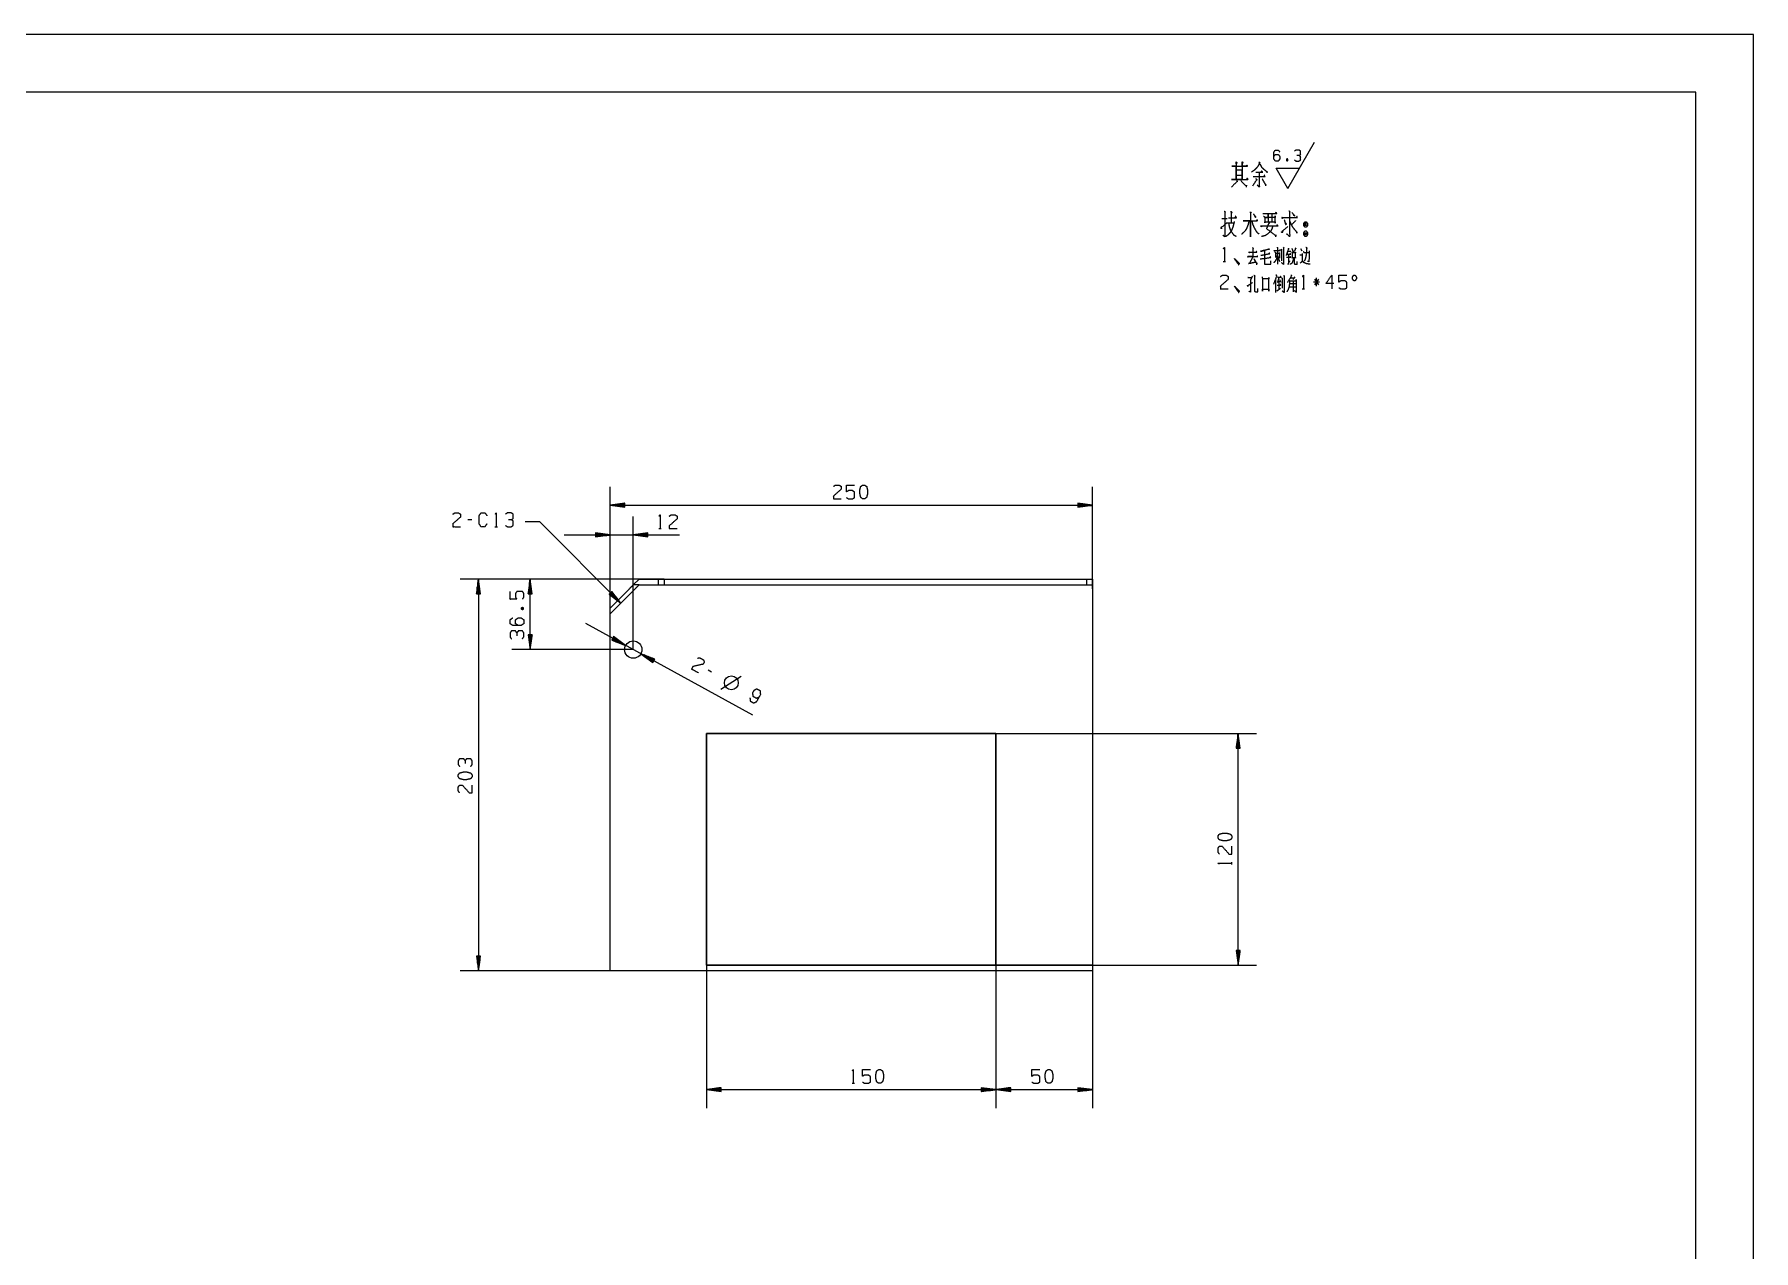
# Model space of a CAD drawing. Header units: millimetres. Extents: x 0 to 594, y 0 to 420.
# Drawn here: x 297 to 594, y 210 to 420 of the extents above; entities that cross this region are included whole.
import ezdxf

# ---------------------------------------------------------------- set-up
doc = ezdxf.new("R2010")
doc.units = ezdxf.units.MM
doc.layers.add('101', color=7, linetype='Continuous', true_color=0xffffff)

msp = doc.modelspace()

# ---------------------------------------------------------------- linework, layer by layer
at = {"layer": '101', "color": 133, "linetype": 'Continuous', "lineweight": 18}
for p, q in [((594, 420), (0, 420)), ((594, 0), (594, 420)), ((584, 410), (25, 410)), ((584, 10), (584, 410))]:
    msp.add_line(p, q, dxfattribs=at)
at = {"layer": '101', "color": 43, "linetype": 'Continuous', "lineweight": 18}
for p, q in [((513.54, 393.41), (518.16, 401.41)), ((513.36, 398.5), (513.49, 398.16)), ((511.52, 396.91), (515.56, 396.91)), ((513.54, 393.41), (511.52, 396.91))]:
    msp.add_line(p, q, dxfattribs=at)
at = {"layer": '101', "color": 72, "linetype": 'Continuous', "lineweight": 18}
for p, q in [((502.15, 388.24), (503.05, 388.24)), ((503.05, 387.45), (504.19, 387.45)), ((512.72, 383.25), (512.86, 383.1)), ((502.36, 380.8), (502.78, 380.8)), ((511.43, 382.2), (512.1, 382.23)), ((511.78, 381.58), (512.1, 380.8)), ((512.38, 382.9), (512.53, 382.75)), ((512.44, 382.8), (512.44, 380.93)), ((515.61, 381.95), (515.93, 381.95)), ((515.75, 383.03), (515.97, 382.63)), ((511.43, 377.64), (511.43, 375.46)), ((512, 377.26), (512, 375.99)), ((512.12, 377.69), (512.3, 377.19)), ((512.76, 378.36), (513, 378.29)), ((513.97, 377.94), (514.66, 377.94)), ((514.75, 378.14), (514.41, 377.66)), ((519, 377.24), (517.99, 377.24)), ((518.83, 377.71), (518.17, 376.76)), ((518.17, 377.71), (518.84, 376.76)), ((518.49, 376.51), (518.49, 377.94)), ((511.62, 375.74), (512.28, 376.16)), ((513.83, 376.41), (514.94, 376.41)), ((513.87, 376.96), (514.96, 376.96)), ((516.02, 376.04), (516.44, 376.04)), ((372.56, 336.2), (371.89, 336.2)), ((376.57, 335), (376.99, 335)), ((404.87, 334.67), (405.29, 334.67)), ((381.1, 320.79), (381.52, 320.95)), ((414, 309.9), (413.41, 310.22)), ((415.61, 306.92), (419.12, 309.17)), ((503.86, 276.66), (503.86, 277.09)), ((438.26, 238.89), (438.68, 238.89))]:
    msp.add_line(p, q, dxfattribs=at)
at = {"layer": '101', "color": 22, "linetype": 'Continuous', "lineweight": 18}
for p, q in [((396.46, 319.95), (396.46, 341.88)), ((479.79, 324.28), (479.79, 341.88)), ((399, 339.04), (396.46, 338.7)), ((396.46, 338.7), (399, 338.37)), ((396.46, 338.7), (479.79, 338.7)), ((399, 338.73), (396.65, 338.73)), ((399, 338.68), (396.65, 338.68)), ((399, 338.78), (397.04, 338.78)), ((399, 338.63), (397.04, 338.63)), ((399, 338.83), (397.42, 338.83)), ((399, 338.88), (397.81, 338.88)), ((399, 338.93), (398.19, 338.93)), ((399, 338.98), (398.58, 338.98)), ((399, 339.03), (398.97, 339.03)), ((399, 339.03), (398.97, 339.03)), ((399, 338.37), (399, 339.04)), ((479.79, 338.7), (477.25, 339.04)), ((477.25, 339.04), (477.25, 338.37)), ((477.25, 339.03), (477.28, 339.03)), ((477.25, 339.03), (477.28, 339.03)), ((477.25, 338.98), (477.67, 338.98)), ((477.25, 338.93), (478.06, 338.93)), ((477.25, 338.88), (478.44, 338.88)), ((477.25, 338.83), (478.83, 338.83)), ((477.25, 338.78), (479.21, 338.78)), ((477.25, 338.73), (479.6, 338.73)), ((477.25, 338.37), (479.79, 338.7)), ((477.25, 338.68), (479.6, 338.68)), ((477.25, 338.63), (479.21, 338.63)), ((384.3, 335.81), (381.76, 335.81)), ((384.3, 335.81), (398.31, 321.8)), ((396.46, 319.95), (396.46, 336.75)), ((399, 338.58), (397.42, 338.58)), ((399, 338.53), (397.81, 338.53)), ((399, 338.48), (398.19, 338.48)), ((399, 338.42), (398.58, 338.42)), ((399, 338.37), (398.97, 338.37)), ((399, 338.37), (398.97, 338.37)), ((400.46, 313.78), (400.46, 336.75)), ((477.25, 338.58), (478.83, 338.58)), ((477.25, 338.53), (478.44, 338.53)), ((477.25, 338.48), (478.06, 338.48)), ((477.25, 338.42), (477.67, 338.42)), ((477.25, 338.37), (477.28, 338.37)), ((477.25, 338.37), (477.28, 338.37)), ((388.52, 333.57), (408.47, 333.57)), ((393.92, 333.91), (393.92, 333.24)), ((396.46, 333.57), (393.92, 333.91)), ((393.92, 333.9), (393.95, 333.9)), ((393.92, 333.9), (393.95, 333.9)), ((393.92, 333.85), (394.34, 333.85)), ((393.92, 333.8), (394.72, 333.8)), ((393.92, 333.75), (395.11, 333.75)), ((393.92, 333.7), (395.49, 333.7)), ((393.92, 333.65), (395.88, 333.65)), ((393.92, 333.6), (396.27, 333.6)), ((393.92, 333.24), (396.46, 333.57)), ((393.92, 333.55), (396.27, 333.55)), ((393.92, 333.5), (395.88, 333.5)), ((393.92, 333.45), (395.49, 333.45)), ((393.92, 333.4), (395.11, 333.4)), ((393.92, 333.35), (394.72, 333.35)), ((393.92, 333.29), (394.34, 333.29)), ((393.92, 333.24), (393.95, 333.24)), ((393.92, 333.24), (393.95, 333.24)), ((403, 333.91), (400.46, 333.57)), ((400.46, 333.57), (403, 333.24)), ((403, 333.6), (400.65, 333.6)), ((403, 333.55), (400.65, 333.55)), ((403, 333.65), (401.04, 333.65)), ((403, 333.5), (401.04, 333.5)), ((403, 333.7), (401.42, 333.7)), ((403, 333.45), (401.42, 333.45)), ((403, 333.75), (401.81, 333.75)), ((403, 333.4), (401.81, 333.4)), ((403, 333.8), (402.19, 333.8)), ((403, 333.35), (402.19, 333.35)), ((403, 333.85), (402.58, 333.85)), ((403, 333.29), (402.58, 333.29)), ((403, 333.9), (402.97, 333.9)), ((403, 333.9), (402.97, 333.9)), ((403, 333.24), (402.97, 333.24)), ((403, 333.24), (402.97, 333.24)), ((403, 333.24), (403, 333.91)), ((405.79, 325.95), (370.53, 325.95)), ((373.7, 325.95), (373.37, 323.41)), ((373.42, 323.41), (373.42, 323.83)), ((373.47, 323.41), (373.47, 324.21)), ((373.52, 323.41), (373.52, 324.6)), ((373.58, 323.41), (373.58, 324.99)), ((373.63, 323.41), (373.63, 325.37)), ((373.68, 323.41), (373.68, 325.76)), ((373.7, 325.95), (373.7, 258.28)), ((374.04, 323.41), (373.7, 325.95)), ((373.73, 323.41), (373.73, 325.76)), ((373.78, 323.41), (373.78, 325.37)), ((373.83, 323.41), (373.83, 324.99)), ((373.88, 323.41), (373.88, 324.6)), ((373.93, 323.41), (373.93, 324.21)), ((373.98, 323.41), (373.98, 323.83)), ((405.79, 325.95), (379.46, 325.95)), ((382.64, 325.95), (382.3, 323.41)), ((382.36, 323.41), (382.36, 323.83)), ((382.41, 323.41), (382.41, 324.21)), ((382.46, 323.41), (382.46, 324.6)), ((382.51, 323.41), (382.51, 324.99)), ((382.56, 323.41), (382.56, 325.37)), ((382.61, 323.41), (382.61, 325.76)), ((382.97, 323.41), (382.64, 325.95)), ((382.64, 313.78), (382.64, 325.95)), ((382.66, 323.41), (382.66, 325.76)), ((382.71, 323.41), (382.71, 325.37)), ((382.76, 323.41), (382.76, 324.99)), ((382.82, 323.41), (382.82, 324.6)), ((382.87, 323.41), (382.87, 324.21)), ((382.92, 323.41), (382.92, 323.83)), ((396.75, 323.83), (396.27, 323.36)), ((396.67, 323.76), (397.24, 323.19)), ((396.71, 323.79), (397, 323.5)), ((396.74, 323.83), (396.77, 323.81)), ((396.74, 323.83), (396.77, 323.81)), ((398.31, 321.8), (396.75, 323.83)), ((373.37, 323.41), (373.37, 323.44)), ((373.37, 323.41), (373.37, 323.44)), ((373.37, 323.41), (374.04, 323.41)), ((374.03, 323.41), (374.03, 323.44)), ((374.03, 323.41), (374.03, 323.44)), ((382.3, 323.41), (382.97, 323.41)), ((382.31, 323.41), (382.31, 323.44)), ((382.31, 323.41), (382.31, 323.44)), ((382.97, 323.41), (382.97, 323.44)), ((382.97, 323.41), (382.97, 323.44)), ((396.27, 323.36), (398.31, 321.8)), ((396.28, 323.36), (396.3, 323.34)), ((396.28, 323.36), (396.3, 323.34)), ((396.31, 323.4), (396.61, 323.1)), ((396.35, 323.43), (396.92, 322.87)), ((396.39, 323.47), (397.23, 322.63)), ((396.42, 323.51), (397.54, 322.39)), ((396.46, 323.54), (397.84, 322.16)), ((396.49, 323.58), (398.15, 321.92)), ((396.53, 323.61), (398.19, 321.95)), ((396.56, 323.65), (397.95, 322.26)), ((396.6, 323.69), (397.71, 322.57)), ((396.64, 323.72), (397.48, 322.88)), ((392.18, 318.31), (421.04, 302.53)), ((382.3, 316.32), (382.64, 313.78)), ((382.97, 316.32), (382.3, 316.32)), ((382.31, 316.32), (382.31, 316.29)), ((382.31, 316.32), (382.31, 316.29)), ((382.36, 316.32), (382.36, 315.91)), ((382.41, 316.32), (382.41, 315.52)), ((382.46, 316.32), (382.46, 315.13)), ((382.51, 316.32), (382.51, 314.75)), ((382.56, 316.32), (382.56, 314.36)), ((382.61, 316.32), (382.61, 313.98)), ((382.64, 313.78), (382.97, 316.32)), ((382.66, 316.32), (382.66, 313.98)), ((382.71, 316.32), (382.71, 314.36)), ((382.76, 316.32), (382.76, 314.75)), ((382.82, 316.32), (382.82, 315.13)), ((382.87, 316.32), (382.87, 315.52)), ((382.92, 316.32), (382.92, 315.91)), ((382.97, 316.32), (382.97, 316.29)), ((382.97, 316.32), (382.97, 316.29)), ((397.07, 316.02), (396.75, 315.43)), ((396.75, 315.43), (399.14, 314.5)), ((396.76, 315.43), (396.78, 315.42)), ((396.76, 315.43), (396.78, 315.42)), ((396.78, 315.48), (397.15, 315.28)), ((396.8, 315.52), (397.51, 315.14)), ((396.83, 315.57), (397.87, 315)), ((396.85, 315.61), (398.23, 314.86)), ((396.88, 315.66), (398.6, 314.71)), ((396.9, 315.7), (398.96, 314.57)), ((396.93, 315.74), (398.99, 314.62)), ((396.95, 315.79), (398.67, 314.85)), ((396.97, 315.83), (398.36, 315.08)), ((397, 315.88), (398.04, 315.31)), ((397.02, 315.92), (397.73, 315.54)), ((397.05, 315.97), (397.41, 315.77)), ((399.14, 314.5), (397.07, 316.02)), ((397.07, 316.01), (397.1, 316)), ((397.07, 316.01), (397.1, 316)), ((400.46, 313.78), (379.46, 313.78)), ((404.16, 312.14), (401.77, 313.06)), ((401.77, 313.06), (403.84, 311.55)), ((403.99, 311.82), (401.93, 312.95)), ((404.02, 311.87), (401.96, 312.99)), ((403.97, 311.78), (402.25, 312.72)), ((404.04, 311.91), (402.32, 312.85)), ((403.94, 311.73), (402.56, 312.49)), ((404.06, 311.96), (402.68, 312.71)), ((403.92, 311.69), (402.87, 312.26)), ((404.09, 312), (403.04, 312.57)), ((403.89, 311.65), (403.19, 312.03)), ((404.11, 312.05), (403.41, 312.43)), ((404.14, 312.09), (403.77, 312.29)), ((403.84, 311.55), (404.16, 312.14)), ((404.16, 312.14), (404.13, 312.15)), ((404.16, 312.14), (404.13, 312.15)), ((403.87, 311.6), (403.5, 311.8)), ((403.84, 311.56), (403.82, 311.57)), ((403.84, 311.56), (403.82, 311.57)), ((463.12, 299.28), (508.12, 299.28)), ((504.95, 299.28), (504.61, 296.74)), ((504.67, 296.74), (504.67, 297.16)), ((504.72, 296.74), (504.72, 297.55)), ((504.77, 296.74), (504.77, 297.93)), ((504.82, 296.74), (504.82, 298.32)), ((504.87, 296.74), (504.87, 298.71)), ((504.92, 296.74), (504.92, 299.09)), ((504.95, 259.28), (504.95, 299.28)), ((505.28, 296.74), (504.95, 299.28)), ((504.97, 296.74), (504.97, 299.09)), ((505.03, 296.74), (505.03, 298.71)), ((505.08, 296.74), (505.08, 298.32)), ((505.13, 296.74), (505.13, 297.93)), ((505.18, 296.74), (505.18, 297.55)), ((505.23, 296.74), (505.23, 297.16)), ((504.61, 296.74), (505.28, 296.74)), ((504.62, 296.74), (504.62, 296.78)), ((504.62, 296.74), (504.62, 296.78)), ((505.28, 296.74), (505.28, 296.78)), ((505.28, 296.74), (505.28, 296.78)), ((504.61, 261.82), (504.95, 259.28)), ((505.28, 261.82), (504.61, 261.82)), ((504.62, 261.82), (504.62, 261.79)), ((504.62, 261.82), (504.62, 261.79)), ((504.67, 261.82), (504.67, 261.41)), ((504.72, 261.82), (504.72, 261.02)), ((504.77, 261.82), (504.77, 260.63)), ((504.82, 261.82), (504.82, 260.25)), ((504.87, 261.82), (504.87, 259.86)), ((504.92, 261.82), (504.92, 259.48)), ((504.95, 259.28), (505.28, 261.82)), ((504.97, 261.82), (504.97, 259.48)), ((505.03, 261.82), (505.03, 259.86)), ((505.08, 261.82), (505.08, 260.25)), ((505.13, 261.82), (505.13, 260.63)), ((505.18, 261.82), (505.18, 261.02)), ((505.23, 261.82), (505.23, 261.41)), ((505.28, 261.82), (505.28, 261.79)), ((505.28, 261.82), (505.28, 261.79)), ((373.37, 260.82), (373.37, 260.79)), ((373.37, 260.82), (373.37, 260.79)), ((373.37, 260.82), (373.7, 258.28)), ((374.04, 260.82), (373.37, 260.82)), ((373.42, 260.82), (373.42, 260.41)), ((373.47, 260.82), (373.47, 260.02)), ((373.52, 260.82), (373.52, 259.63)), ((373.58, 260.82), (373.58, 259.25)), ((373.63, 260.82), (373.63, 258.86)), ((373.68, 260.82), (373.68, 258.48)), ((373.7, 258.28), (374.04, 260.82)), ((373.73, 260.82), (373.73, 258.48)), ((373.78, 260.82), (373.78, 258.86)), ((373.83, 260.82), (373.83, 259.25)), ((373.88, 260.82), (373.88, 259.63)), ((373.93, 260.82), (373.93, 260.02)), ((373.98, 260.82), (373.98, 260.41)), ((374.03, 260.82), (374.03, 260.79)), ((374.03, 260.82), (374.03, 260.79)), ((413.12, 259.28), (413.12, 234.62)), ((463.12, 259.28), (463.12, 234.62)), ((463.12, 259.28), (463.12, 234.62)), ((463.12, 259.28), (508.12, 259.28)), ((396.46, 258.28), (370.53, 258.28)), ((479.79, 258.28), (479.79, 234.62)), ((415.66, 238.13), (413.12, 237.8)), ((413.12, 237.8), (463.12, 237.8)), ((413.12, 237.8), (415.66, 237.46)), ((415.66, 237.82), (413.32, 237.82)), ((415.66, 237.77), (413.32, 237.77)), ((415.66, 237.87), (413.7, 237.87)), ((415.66, 237.72), (413.7, 237.72)), ((415.66, 237.92), (414.09, 237.92)), ((415.66, 237.67), (414.09, 237.67)), ((415.66, 237.97), (414.48, 237.97)), ((415.66, 237.62), (414.48, 237.62)), ((415.66, 238.02), (414.86, 238.02)), ((415.66, 238.08), (415.25, 238.08)), ((415.66, 238.13), (415.63, 238.13)), ((415.66, 238.13), (415.63, 238.13)), ((415.66, 237.46), (415.66, 238.13)), ((460.58, 238.13), (460.62, 238.13)), ((460.58, 238.13), (460.58, 237.46)), ((460.58, 238.13), (460.62, 238.13)), ((463.12, 237.8), (460.58, 238.13)), ((460.58, 238.08), (461, 238.08)), ((460.58, 238.02), (461.39, 238.02)), ((460.58, 237.97), (461.77, 237.97)), ((460.58, 237.92), (462.16, 237.92)), ((460.58, 237.87), (462.55, 237.87)), ((460.58, 237.82), (462.93, 237.82)), ((460.58, 237.46), (463.12, 237.8)), ((460.58, 237.77), (462.93, 237.77)), ((460.58, 237.72), (462.55, 237.72)), ((460.58, 237.67), (462.16, 237.67)), ((460.58, 237.62), (461.77, 237.62)), ((465.66, 238.13), (463.12, 237.8)), ((463.12, 237.8), (465.66, 237.46)), ((463.12, 237.8), (479.79, 237.8)), ((465.66, 237.82), (463.32, 237.82)), ((465.66, 237.77), (463.32, 237.77)), ((465.66, 237.87), (463.7, 237.87)), ((465.66, 237.72), (463.7, 237.72)), ((465.66, 237.92), (464.09, 237.92)), ((465.66, 237.67), (464.09, 237.67)), ((465.66, 237.97), (464.48, 237.97)), ((465.66, 237.62), (464.48, 237.62)), ((465.66, 238.02), (464.86, 238.02)), ((465.66, 238.08), (465.25, 238.08)), ((465.66, 238.13), (465.63, 238.13)), ((465.66, 238.13), (465.63, 238.13)), ((465.66, 237.46), (465.66, 238.13)), ((477.25, 238.13), (477.28, 238.13)), ((477.25, 238.13), (477.28, 238.13)), ((477.25, 238.13), (477.25, 237.46)), ((479.79, 237.8), (477.25, 238.13)), ((477.25, 238.08), (477.67, 238.08)), ((477.25, 238.02), (478.06, 238.02)), ((477.25, 237.97), (478.44, 237.97)), ((477.25, 237.92), (478.83, 237.92)), ((477.25, 237.87), (479.21, 237.87)), ((477.25, 237.82), (479.6, 237.82)), ((477.25, 237.46), (479.79, 237.8)), ((477.25, 237.77), (479.6, 237.77)), ((477.25, 237.72), (479.21, 237.72)), ((477.25, 237.67), (478.83, 237.67)), ((477.25, 237.62), (478.44, 237.62)), ((415.66, 237.57), (414.86, 237.57)), ((415.66, 237.52), (415.25, 237.52)), ((415.66, 237.47), (415.63, 237.47)), ((415.66, 237.47), (415.63, 237.47)), ((460.58, 237.57), (461.39, 237.57)), ((460.58, 237.52), (461, 237.52)), ((460.58, 237.47), (460.62, 237.47)), ((460.58, 237.47), (460.62, 237.47)), ((465.66, 237.57), (464.86, 237.57)), ((465.66, 237.52), (465.25, 237.52)), ((465.66, 237.47), (465.63, 237.47)), ((465.66, 237.47), (465.63, 237.47)), ((477.25, 237.57), (478.06, 237.57)), ((477.25, 237.52), (477.67, 237.52)), ((477.25, 237.47), (477.28, 237.47)), ((477.25, 237.47), (477.28, 237.47))]:
    msp.add_line(p, q, dxfattribs=at)
at = {"layer": '101', "color": 163, "linetype": 'Continuous', "lineweight": 25}
for p, q in [((400.79, 324.28), (396.46, 319.95)), ((399.79, 324.28), (396.46, 320.95)), ((401.46, 325.95), (400.46, 324.95)), ((401.46, 324.95), (400.46, 324.95)), ((401.46, 325.95), (404.79, 325.95)), ((401.46, 324.95), (479.79, 324.95)), ((404.79, 324.95), (404.79, 325.95)), ((404.79, 325.95), (405.79, 325.95)), ((405.79, 325.95), (405.79, 324.95)), ((405.79, 325.95), (478.79, 325.95)), ((478.79, 324.95), (478.79, 325.95)), ((478.79, 325.95), (479.79, 325.95)), ((479.79, 325.95), (479.79, 324.95)), ((479.79, 324.28), (479.79, 258.28)), ((396.46, 319.95), (396.46, 320.95)), ((396.46, 258.28), (396.46, 319.95)), ((479.79, 258.28), (396.46, 258.28))]:
    msp.add_line(p, q, dxfattribs=at)
at = {"layer": '101', "color": 163, "linetype": 'Continuous', "lineweight": 13}
for p, q in [((413.12, 299.28), (463.12, 299.28)), ((413.12, 299.28), (413.12, 259.28)), ((413.12, 259.28), (413.12, 299.28)), ((463.12, 299.28), (413.12, 299.28)), ((413.12, 299.28), (413.12, 259.28)), ((463.12, 299.28), (413.12, 299.28)), ((413.12, 299.28), (413.12, 259.28)), ((463.12, 299.28), (413.12, 299.28)), ((463.12, 299.28), (463.12, 259.28)), ((463.12, 259.28), (463.12, 299.28)), ((463.12, 259.28), (463.12, 299.28)), ((463.12, 259.28), (463.12, 299.28)), ((413.12, 259.28), (463.12, 259.28)), ((463.12, 259.28), (413.12, 259.28)), ((479.79, 259.28), (463.12, 259.28)), ((479.79, 259.28), (463.12, 259.28))]:
    msp.add_line(p, q, dxfattribs=at)
at = {"layer": '101', "color": 153, "linetype": 'Continuous', "lineweight": 18}
for p, q in [((413.12, 259.28), (413.12, 299.28)), ((413.12, 299.28), (463.12, 299.28)), ((463.12, 299.28), (463.12, 259.28)), ((463.12, 259.28), (413.12, 259.28))]:
    msp.add_line(p, q, dxfattribs=at)
at = {"layer": '101', "color": 163, "linetype": 'Continuous', "lineweight": 25}
msp.add_circle((400.46, 313.78), 1.5, dxfattribs=at)
at = {"layer": '101', "color": 72, "linetype": 'Continuous', "lineweight": 18}
msp.add_circle((417.4, 308.04), 1.2, dxfattribs=at)
for points, knots in [([(504.58, 397.97), (504.77, 397.82), (504.61, 397.67), (504.61, 397.97), (504.61, 394.97), (504.61, 397.26), (503.84, 397.26), (506.57, 397.26), (505.64, 397.26), (505.64, 397.93), (505.64, 394.97), (505.64, 396.55), (504.58, 396.55), (504.58, 395.68), (505.64, 395.68), (505.64, 394.97), (503.79, 394.97), (506.65, 394.97), (506.52, 395.16), (506.38, 394.97)], [0, 0, 0.009717, 0.01862, 0.030836, 0.152988, 0.246129, 0.277435, 0.388625, 0.426409, 0.453894, 0.574519, 0.638649, 0.681831, 0.71695, 0.760132, 0.789143, 0.86471, 0.981299, 0.99065, 1, 1]), ([(505.67, 397.75), (505.8, 397.86), (505.64, 397.97)], [0, 0, 0.471612, 1, 1]), ([(506.33, 397.26), (506.46, 397.45), (506.54, 397.26)], [0, 0, 0.529975, 1, 1]), ([(508.55, 397.97), (508.71, 397.82), (508.63, 397.86), (508.47, 397.41), (508.21, 397.03), (507.89, 396.7), (507.6, 396.43), (507.23, 396.21)], [0, 0, 0.086304, 0.121015, 0.309417, 0.490702, 0.673781, 0.828676, 1, 1]), ([(508, 395.12), (508.23, 394.86), (508.18, 394.97), (507.44, 393.81)], [0, 0, 0.190877, 0.257798, 1, 1]), ([(507.52, 395.46), (509.61, 395.46), (509.48, 395.68), (509.35, 395.38)], [0, 0, 0.780465, 0.877785, 1, 1]), ([(508, 396.21), (509.19, 396.21), (509, 396.4), (508.87, 396.21)], [0, 0, 0.707426, 0.863845, 1, 1]), ([(508.61, 396.21), (508.61, 393.62), (508.23, 394.03)], [0, 0, 0.823414, 1, 1]), ([(508.61, 397.75), (508.82, 397.45), (509, 397.07), (509.37, 396.73), (509.82, 396.36), (509.96, 396.25), (509.98, 396.25), (509.88, 396.1)], [0, 0, 0.162719, 0.348034, 0.570224, 0.829901, 0.906909, 0.918646, 1, 1]), ([(509.11, 395.05), (509.72, 393.96), (509.75, 394.11), (509.69, 393.88)], [0, 0, 0.764789, 0.858217, 1, 1]), ([(504.71, 394.75), (504.82, 394.56), (504.79, 394.63), (503.79, 393.62)], [0, 0, 0.125009, 0.171163, 1, 1]), ([(505.4, 394.75), (506.38, 393.77), (506.38, 393.96), (506.33, 393.62)], [0, 0, 0.723277, 0.821339, 1, 1]), ([(502.55, 389.48), (502.76, 389.25), (502.65, 389.4), (502.65, 385.05), (502.28, 385.35)], [0, 0, 0.058116, 0.092642, 0.910293, 1, 1]), ([(503.66, 389.48), (503.9, 389.25), (503.76, 389.33), (503.76, 387.49)], [0, 0, 0.141497, 0.207215, 1, 1]), ([(506.97, 389.33), (507.21, 389.21), (507.1, 389.25), (507.1, 385.01), (507.1, 387.83), (505.83, 387.83), (508.32, 387.83), (508.19, 388.01), (508.13, 387.83)], [0, 0, 0.022711, 0.032395, 0.397207, 0.639338, 0.748898, 0.963452, 0.983223, 1, 1]), ([(509.22, 389.1), (511.63, 389.1), (511.5, 389.29), (511.34, 389.1)], [0, 0, 0.835348, 0.914856, 1, 1]), ([(509.35, 388.61), (509.56, 388.43), (509.56, 387.45), (509.56, 387.64), (511.34, 387.64), (511.34, 387.38), (511.34, 388.69), (511.34, 388.39), (509.48, 388.39), (510.14, 388.39), (510.14, 389.06), (510.14, 387.64), (510.81, 387.64), (510.81, 389.03)], [0, 0, 0.024061, 0.106927, 0.122862, 0.273836, 0.296148, 0.4077, 0.433195, 0.59093, 0.647264, 0.704632, 0.825744, 0.882075, 1, 1]), ([(513.72, 389.55), (513.93, 389.29), (513.85, 389.44), (513.85, 385.09), (513.35, 385.54)], [0, 0, 0.060992, 0.091674, 0.877913, 1, 1]), ([(514.25, 389.25), (514.72, 388.61), (514.75, 388.73), (514.54, 388.76)], [0, 0, 0.706408, 0.808958, 1, 1]), ([(501.99, 386.78), (502.07, 386.44), (502.01, 386.63), (503.05, 387.53)], [0, 0, 0.181316, 0.283212, 1, 1]), ([(504.27, 387.71), (504.16, 387.19), (504.06, 386.78), (503.92, 386.44), (503.76, 386.06), (503.5, 385.69), (503.23, 385.39), (502.81, 385.09)], [0, 0, 0.172181, 0.309102, 0.425675, 0.55663, 0.70426, 0.83297, 1, 1]), ([(503.26, 388.35), (504.67, 388.35), (504.53, 388.61), (504.4, 388.39)], [0, 0, 0.716799, 0.866802, 1, 1]), ([(503.31, 387.3), (503.37, 387.04), (503.42, 386.74), (503.53, 386.4), (503.69, 386.06), (504.19, 385.35), (504.61, 385.16)], [0, 0, 0.101597, 0.217186, 0.35141, 0.492974, 0.824031, 1, 1]), ([(506.78, 387.64), (506.65, 387.11), (506.41, 386.51), (506.15, 386.06), (505.56, 385.5)], [0, 0, 0.214889, 0.471147, 0.678431, 1, 1]), ([(507.34, 387.68), (507.44, 387.26), (507.66, 386.74), (507.92, 386.25), (508.21, 385.8), (508.53, 385.58)], [0, 0, 0.172232, 0.401192, 0.625587, 0.842433, 1, 1]), ([(507.58, 389.03), (507.95, 388.39), (508.03, 388.54), (507.84, 388.61)], [0, 0, 0.666021, 0.819284, 1, 1]), ([(509.14, 386.93), (509, 386.78), (508.87, 386.93), (511.84, 386.93), (511.68, 387.11), (511.55, 386.85)], [0, 0, 0.051201, 0.102395, 0.861882, 0.924779, 1, 1]), ([(510.89, 386.81), (510.81, 386.51), (510.57, 386.03), (510.06, 385.54), (509.59, 385.24), (509, 385.09)], [0, 0, 0.114106, 0.313638, 0.571353, 0.778585, 1, 1]), ([(510.2, 387.53), (510.38, 387.38), (510.3, 387.45), (509.85, 386.48), (511.44, 385.24), (511.5, 385.35), (511.39, 385.05)], [0, 0, 0.061503, 0.089676, 0.366518, 0.885936, 0.917988, 1, 1]), ([(512.68, 386.1), (512.55, 385.76), (512.42, 385.88), (513.56, 386.85)], [0, 0, 0.178055, 0.263415, 1, 1]), ([(512.74, 388.35), (512.6, 388.2), (512.52, 388.39), (515.18, 388.39), (515.1, 388.58), (514.99, 388.39)], [0, 0, 0.057621, 0.116253, 0.879382, 0.938002, 1, 1]), ([(512.9, 388.01), (513.16, 387.15), (513.29, 387.26), (513.11, 387.45)], [0, 0, 0.673365, 0.803118, 1, 1]), ([(514.88, 387.86), (514.17, 387.11), (513.9, 387.68), (514.17, 387.04), (514.41, 386.66), (514.67, 386.33), (515.12, 385.8), (515.18, 385.8), (514.99, 385.73)], [0, 0, 0.248764, 0.397962, 0.563614, 0.670261, 0.773237, 0.939249, 0.951975, 1, 1]), ([(516.73, 387.64), (516.5, 387.64), (516.28, 387.34), (516.28, 387), (516.5, 386.7), (516.73, 386.7), (516.95, 387), (516.95, 387.34), (516.73, 387.64)], [0, 0, 0.091013, 0.231154, 0.359868, 0.500009, 0.591022, 0.731154, 0.859868, 1, 1]), ([(516.5, 387), (516.73, 387), (516.5, 387.34), (516.5, 387)], [0, 0, 0.241178, 0.658916, 1, 1]), ([(516.73, 387), (516.73, 387.34), (516.5, 387.34)], [0, 0, 0.585791, 1, 1]), ([(502.43, 382.98), (502.57, 383.18), (502.57, 380.8)], [0, 0, 0.093489, 1, 1]), ([(507.44, 383.2), (507.57, 383.03), (507.48, 383.1), (507.48, 381.63), (506.61, 381.63), (508.36, 381.63), (508.27, 381.73), (508.17, 381.6)], [0, 0, 0.045421, 0.069993, 0.382592, 0.566136, 0.936973, 0.965252, 1, 1]), ([(511.68, 383.28), (511.75, 383.15), (511.75, 380.3)], [0, 0, 0.047975, 1, 1]), ([(512.79, 383.15), (512.79, 380.3), (512.47, 380.55)], [0, 0, 0.875671, 1, 1]), ([(516.95, 385.73), (516.73, 386.06), (516.5, 386.06), (516.28, 385.73), (516.28, 385.43), (516.5, 385.09), (516.73, 385.09), (516.95, 385.43), (516.95, 385.73)], [0, 0, 0.149185, 0.2385, 0.387693, 0.499987, 0.649193, 0.738508, 0.887707, 1, 1]), ([(516.65, 383.28), (516.8, 383.13), (516.76, 382.78), (516.73, 382.3), (516.65, 381.63), (516.51, 381.13), (516.35, 380.85)], [0, 0, 0.080836, 0.218774, 0.405551, 0.671671, 0.875432, 1, 1]), ([(516.5, 385.73), (516.5, 385.43), (516.73, 385.43)], [0, 0, 0.556988, 1, 1]), ([(516.73, 385.73), (516.5, 385.73), (516.73, 385.43), (516.73, 385.73)], [0, 0, 0.258816, 0.674596, 1, 1]), ([(504.44, 381.08), (505.04, 380.45), (504.9, 380.45), (504.3, 381.3), (505.04, 380.23), (505.2, 380.45), (504.3, 381.3)], [0, 0, 0.178026, 0.207065, 0.420795, 0.68903, 0.745611, 1, 1]), ([(506.74, 381.6), (506.66, 381.53), (506.61, 381.63)], [0, 0, 0.476669, 1, 1]), ([(507.44, 381.48), (506.89, 380.45), (506.74, 380.45), (507.99, 380.7), (507.71, 381.23), (508.15, 380.4), (508.17, 380.55), (508.13, 380.23)], [0, 0, 0.252054, 0.286545, 0.564044, 0.693368, 0.896336, 0.929097, 1, 1]), ([(506.97, 382.4), (506.88, 382.3), (506.82, 382.4), (508.2, 382.4), (508.11, 382.53), (508.04, 382.4)], [0, 0, 0.06944, 0.128336, 0.845621, 0.925267, 1, 1]), ([(508.75, 381.23), (510.59, 381.48), (510.51, 381.6), (510.41, 381.48)], [0, 0, 0.857791, 0.924199, 1, 1]), ([(510.23, 383.03), (510.32, 382.85), (510.27, 382.9), (508.84, 382.55), (509.49, 382.7), (509.49, 380.5), (509.52, 380.35), (509.61, 380.33), (510.57, 380.33), (510.57, 380.9)], [0, 0, 0.030685, 0.042096, 0.27277, 0.377785, 0.722121, 0.746239, 0.76061, 0.910001, 1, 1]), ([(508.85, 381.85), (510.43, 382.15), (510.32, 382.23), (510.2, 382.1)], [0, 0, 0.839687, 0.907787, 1, 1]), ([(511.71, 381.98), (511.64, 381.6), (511.61, 381.38), (511.54, 381.18), (511.36, 380.88), (511.27, 380.75), (511.13, 380.58)], [0, 0, 0.246555, 0.393699, 0.530757, 0.755725, 0.854645, 1, 1]), ([(511.31, 382.68), (511.25, 382.55), (511.16, 382.7), (512.24, 382.7), (512.17, 382.85), (512.12, 382.7)], [0, 0, 0.07925, 0.180884, 0.810324, 0.907124, 1, 1]), ([(511.31, 382.43), (511.41, 382.28), (511.41, 381.45)], [0, 0, 0.182122, 1, 1]), ([(512.1, 382.35), (512.1, 381.38), (511.94, 381.53)], [0, 0, 0.816829, 1, 1]), ([(513.58, 383.1), (513.72, 382.93), (513.65, 383), (513.28, 381.8), (513.53, 382.55), (514.06, 382.55)], [0, 0, 0.077467, 0.112955, 0.545473, 0.817419, 1, 1]), ([(513.32, 381.53), (514.06, 381.53), (513.95, 381.63), (513.87, 381.5)], [0, 0, 0.712975, 0.85297, 1, 1]), ([(513.41, 382.05), (514.04, 382.05), (513.95, 382.18), (513.88, 382.05)], [0, 0, 0.681984, 0.846075, 1, 1]), ([(513.64, 382.03), (513.64, 380.5), (513.55, 380.28), (513.9, 380.9)], [0, 0, 0.613743, 0.711018, 1, 1]), ([(514.45, 381.4), (514.45, 381.13), (514.38, 380.85), (514.27, 380.58), (514.15, 380.4), (513.92, 380.28)], [0, 0, 0.206835, 0.420396, 0.642075, 0.803273, 1, 1]), ([(514.2, 382.45), (514.29, 382.3), (514.29, 381.35), (514.29, 381.48), (514.87, 381.48), (514.87, 381.35), (514.87, 382.4), (514.87, 382.28), (514.27, 382.28)], [0, 0, 0.046637, 0.301104, 0.334581, 0.490822, 0.524299, 0.805553, 0.83903, 1, 1]), ([(514.24, 383.03), (514.47, 382.45), (514.52, 382.53), (514.38, 382.7)], [0, 0, 0.661528, 0.759639, 1, 1]), ([(514.64, 381.4), (514.64, 380.45), (514.71, 380.35), (514.86, 380.3), (515.12, 380.3), (515.12, 380.78)], [0, 0, 0.484043, 0.546444, 0.622881, 0.757968, 1, 1]), ([(514.82, 383.13), (514.91, 382.98), (514.87, 383.05), (514.66, 382.53)], [0, 0, 0.21146, 0.312173, 1, 1]), ([(516, 382.18), (516, 380.93), (515.98, 380.78), (515.84, 380.65), (515.65, 380.5)], [0, 0, 0.681067, 0.763377, 0.866193, 1, 1]), ([(516.05, 380.9), (516.18, 380.7), (516.35, 380.63), (516.55, 380.53), (516.73, 380.45), (516.92, 380.43), (517.17, 380.4), (517.41, 380.4)], [0, 0, 0.153716, 0.27922, 0.422119, 0.547598, 0.67572, 0.838258, 1, 1]), ([(516.2, 382.53), (516.3, 382.35), (517.22, 382.35)], [0, 0, 0.182091, 1, 1]), ([(517.24, 382.63), (517.18, 380.75), (516.92, 380.8)], [0, 0, 0.874254, 1, 1]), ([(501.9, 378.19), (502.22, 378.41), (502.91, 378.41), (503.24, 378.19), (503.24, 377.71), (501.88, 376.51), (501.9, 376.04), (503.24, 376.04)], [0, 0, 0.06969, 0.192974, 0.265276, 0.350231, 0.674741, 0.759754, 1, 1]), ([(506.75, 378.09), (506.72, 377.99), (506.63, 378.04), (507.37, 378.04)], [0, 0, 0.111651, 0.218558, 1, 1]), ([(507.41, 378.26), (507.07, 377.56), (507.07, 375.51), (506.82, 375.64)], [0, 0, 0.250153, 0.910673, 1, 1]), ([(507.69, 378.44), (507.87, 378.24), (507.78, 378.29), (507.78, 375.76), (507.8, 375.64), (507.96, 375.56), (508.36, 375.56), (508.36, 376.14)], [0, 0, 0.06389, 0.088199, 0.69269, 0.722917, 0.765021, 0.86234, 1, 1]), ([(509.08, 378.14), (509.15, 377.81), (509.15, 375.69), (509.15, 376.01), (510.25, 376.01), (510.25, 375.69), (510.25, 378.04), (510.25, 377.79), (509.17, 377.79)], [0, 0, 0.042203, 0.311815, 0.353048, 0.49209, 0.533323, 0.831485, 0.863203, 1, 1]), ([(511.09, 376.86), (511.64, 378.29), (511.55, 378.44), (511.54, 378.46)], [0, 0, 0.881757, 0.982305, 1, 1]), ([(512.01, 378.04), (511.75, 377.21), (512.21, 377.41)], [0, 0, 0.633567, 1, 1]), ([(511.77, 378.09), (512.37, 378.09), (512.3, 378.21), (512.21, 378.09)], [0, 0, 0.669462, 0.829447, 1, 1]), ([(512.44, 377.99), (512.54, 377.89), (512.54, 376.21)], [0, 0, 0.080038, 1, 1]), ([(512.88, 378.29), (512.88, 375.44), (512.54, 375.74)], [0, 0, 0.863562, 1, 1]), ([(513.69, 377.64), (513.81, 377.46), (513.81, 376.96), (513.79, 376.74), (513.78, 376.59), (513.72, 376.36), (513.65, 376.14), (513.57, 375.91), (513.48, 375.76), (513.34, 375.54)], [0, 0, 0.095695, 0.318935, 0.419716, 0.487147, 0.590371, 0.695666, 0.80361, 0.881332, 1, 1]), ([(514.11, 378.49), (514.17, 378.29), (513.46, 377.16)], [0, 0, 0.134748, 1, 1]), ([(513.83, 377.46), (515, 377.46), (515, 377.66), (515, 375.46), (514.71, 375.74)], [0, 0, 0.294508, 0.345002, 0.900412, 1, 1]), ([(514.36, 377.44), (514.45, 377.46), (514.45, 375.54)], [0, 0, 0.045526, 1, 1]), ([(516.09, 378.21), (516.23, 378.41), (516.23, 376.04)], [0, 0, 0.093497, 1, 1]), ([(521.46, 376.99), (520.11, 376.99), (521.12, 378.41), (521.12, 376.04)], [0, 0, 0.245873, 0.5653, 1, 1]), ([(522.37, 376.26), (522.71, 376.04), (523.4, 376.04), (523.73, 376.26), (523.73, 377.21), (523.4, 377.46), (522.71, 377.46), (522.37, 377.24), (522.37, 378.41), (523.73, 378.41)], [0, 0, 0.062226, 0.168342, 0.230568, 0.376817, 0.441265, 0.547382, 0.609607, 0.790491, 1, 1]), ([(524.93, 377.46), (525.16, 377.46), (525.37, 377.79), (525.37, 378.11), (525.16, 378.44), (524.93, 378.44), (524.7, 378.11), (524.7, 377.79), (524.93, 377.46)], [0, 0, 0.085682, 0.230401, 0.351585, 0.496291, 0.581973, 0.730388, 0.851572, 1, 1]), ([(504.44, 376.31), (505.04, 375.69), (504.9, 375.69), (504.3, 376.54), (505.04, 375.46), (505.2, 375.69), (504.3, 376.54)], [0, 0, 0.178026, 0.207065, 0.420795, 0.68903, 0.745611, 1, 1]), ([(506.51, 376.69), (506.65, 376.49), (506.58, 376.59), (507.44, 377.16)], [0, 0, 0.174088, 0.261132, 1, 1]), ([(511.68, 376.69), (512.35, 376.69), (512.24, 376.84), (512.17, 376.69)], [0, 0, 0.657734, 0.837619, 1, 1]), ([(435.05, 341.95), (435.36, 342.17), (436.05, 342.17), (436.39, 341.95), (436.39, 341.47), (435.03, 340.27), (435.05, 339.8), (436.39, 339.8)], [0, 0, 0.069688, 0.192972, 0.265272, 0.350227, 0.67474, 0.759754, 1, 1]), ([(437.3, 340.02), (437.64, 339.8), (438.33, 339.8), (438.67, 340.02), (438.67, 340.97), (438.33, 341.22), (437.64, 341.22), (437.3, 341), (437.3, 342.17), (438.67, 342.17)], [0, 0, 0.062227, 0.168343, 0.23057, 0.376816, 0.441266, 0.547382, 0.609609, 0.790491, 1, 1]), ([(440.43, 339.8), (440.77, 340.05), (440.94, 340.75), (440.94, 341.22), (440.77, 341.95), (440.43, 342.17), (440.09, 342.17), (439.76, 341.95), (439.58, 341.22), (439.6, 340.75), (439.76, 340.05), (440.09, 339.8), (440.43, 339.8)], [0, 0, 0.067528, 0.183974, 0.260588, 0.380946, 0.446147, 0.50031, 0.565506, 0.685866, 0.762532, 0.878314, 0.945837, 1, 1]), ([(369.28, 337.15), (369.6, 337.37), (370.29, 337.37), (370.62, 337.15), (370.62, 336.67), (369.26, 335.47), (369.28, 335), (370.62, 335)], [0, 0, 0.069694, 0.192979, 0.265274, 0.350229, 0.674738, 0.759752, 1, 1]), ([(375.16, 335.47), (374.82, 335), (374.17, 335), (373.83, 335.47), (373.83, 336.9), (374.17, 337.37), (374.84, 337.37), (375.18, 336.9)], [0, 0, 0.114568, 0.243366, 0.357939, 0.638584, 0.753157, 0.885432, 1, 1]), ([(376.64, 337.17), (376.78, 337.37), (376.78, 335)], [0, 0, 0.093489, 1, 1]), ([(379.39, 336.2), (379.73, 336.42), (379.73, 337.15), (379.39, 337.37), (378.7, 337.37), (378.37, 337.15)], [0, 0, 0.153882, 0.429856, 0.583738, 0.846131, 1, 1]), ([(378.39, 335.22), (378.7, 335), (379.39, 335), (379.73, 335.22), (379.73, 335.95), (379.39, 336.2), (378.88, 336.2)], [0, 0, 0.124113, 0.343679, 0.472445, 0.703376, 0.836741, 1, 1]), ([(404.94, 336.84), (405.08, 337.04), (405.08, 334.67)], [0, 0, 0.093484, 1, 1]), ([(406.68, 336.82), (407, 337.04), (407.69, 337.04), (408.03, 336.82), (408.03, 336.34), (406.67, 335.14), (406.68, 334.67), (408.03, 334.67)], [0, 0, 0.069695, 0.19298, 0.265275, 0.350227, 0.674741, 0.759751, 1, 1]), ([(381.32, 322.46), (381.55, 322.8), (381.55, 323.49), (381.32, 323.82), (380.37, 323.82), (380.12, 323.49), (380.12, 322.8), (380.35, 322.46), (379.17, 322.46), (379.17, 323.82)], [0, 0, 0.062228, 0.168343, 0.230573, 0.37682, 0.441269, 0.547384, 0.609612, 0.790491, 1, 1]), ([(381.52, 320.79), (381.52, 320.95), (381.3, 321.03), (381.1, 320.95), (381.1, 320.79), (381.3, 320.7), (381.52, 320.79), (381.1, 320.95)], [0, 0, 0.093975, 0.236785, 0.365955, 0.45993, 0.5891, 0.73191, 1, 1]), ([(380.6, 317.93), (380.12, 318.24), (380.12, 318.93), (380.6, 319.27), (381.07, 319.27), (381.55, 318.93), (381.55, 318.24), (381.07, 317.93), (379.65, 317.93), (379.17, 318.24), (379.17, 318.93), (379.65, 319.27)], [0, 0, 0.076964, 0.169761, 0.248075, 0.312021, 0.390335, 0.483132, 0.560096, 0.751934, 0.828893, 0.92169, 1, 1]), ([(380.35, 316.66), (380.12, 316.99), (379.4, 316.99), (379.17, 316.66), (379.17, 315.97), (379.4, 315.63)], [0, 0, 0.153877, 0.429858, 0.583726, 0.846125, 1, 1]), ([(381.32, 315.65), (381.55, 315.97), (381.55, 316.66), (381.32, 316.99), (380.6, 316.99), (380.35, 316.66), (380.35, 316.15)], [0, 0, 0.124127, 0.343694, 0.472453, 0.703384, 0.836734, 1, 1]), ([(411.57, 312.31), (411.96, 312.35), (412.56, 312.02), (412.75, 311.66), (412.52, 311.25), (410.75, 310.85), (410.54, 310.42), (411.72, 309.78)], [0, 0, 0.06969, 0.192981, 0.265276, 0.350227, 0.674741, 0.759754, 1, 1]), ([(420.61, 305.46), (420.67, 304.89), (421.27, 304.56), (421.79, 304.81), (422.48, 306.06), (422.41, 306.64), (421.8, 306.97), (421.3, 306.71), (421.05, 306.3), (421.12, 305.72), (421.73, 305.39), (422.25, 305.64)], [0, 0, 0.076855, 0.169523, 0.24773, 0.439296, 0.517498, 0.610166, 0.687026, 0.750925, 0.82913, 0.921798, 1, 1]), ([(371.41, 294.6), (371.18, 294.93), (370.46, 294.93), (370.23, 294.6), (370.23, 293.91), (370.46, 293.57)], [0, 0, 0.153867, 0.429845, 0.583721, 0.846118, 1, 1]), ([(372.38, 293.59), (372.61, 293.91), (372.61, 294.6), (372.38, 294.93), (371.66, 294.93), (371.41, 294.6), (371.41, 294.09)], [0, 0, 0.12412, 0.343687, 0.472438, 0.703369, 0.836727, 1, 1]), ([(372.61, 292.15), (372.36, 292.48), (371.66, 292.66), (371.18, 292.66), (370.46, 292.48), (370.23, 292.15), (370.23, 291.81), (370.46, 291.47), (371.18, 291.3), (371.66, 291.31), (372.36, 291.47), (372.61, 291.81), (372.61, 292.15)], [0, 0, 0.067523, 0.183968, 0.260581, 0.380941, 0.446139, 0.500306, 0.565504, 0.685864, 0.762531, 0.87831, 0.945834, 1, 1]), ([(370.46, 289.04), (370.23, 289.36), (370.23, 290.05), (370.46, 290.38), (370.93, 290.38), (372.13, 289.02), (372.61, 289.04), (372.61, 290.38)], [0, 0, 0.069693, 0.192977, 0.265277, 0.350231, 0.67474, 0.759753, 1, 1]), ([(503.86, 281.59), (503.61, 281.92), (502.91, 282.1), (502.43, 282.1), (501.71, 281.92), (501.48, 281.59), (501.48, 281.25), (501.71, 280.92), (502.43, 280.74), (502.91, 280.76), (503.61, 280.92), (503.86, 281.25), (503.86, 281.59)], [0, 0, 0.067523, 0.183973, 0.26058, 0.380939, 0.446138, 0.500304, 0.565505, 0.685863, 0.762523, 0.878308, 0.945834, 1, 1]), ([(501.71, 278.48), (501.48, 278.8), (501.48, 279.49), (501.71, 279.82), (502.18, 279.82), (503.38, 278.46), (503.86, 278.48), (503.86, 279.82)], [0, 0, 0.069693, 0.192977, 0.265277, 0.350224, 0.67474, 0.759753, 1, 1]), ([(501.68, 276.74), (501.48, 276.88), (503.86, 276.88)], [0, 0, 0.093489, 1, 1]), ([(438.33, 241.06), (438.47, 241.26), (438.47, 238.89)], [0, 0, 0.093489, 1, 1]), ([(440.06, 239.11), (440.4, 238.89), (441.08, 238.89), (441.42, 239.11), (441.42, 240.06), (441.08, 240.31), (440.4, 240.31), (440.06, 240.09), (440.06, 241.26), (441.42, 241.26)], [0, 0, 0.062227, 0.168343, 0.23057, 0.376816, 0.441266, 0.547382, 0.609609, 0.790491, 1, 1]), ([(443.18, 238.89), (443.52, 239.14), (443.7, 239.84), (443.7, 240.31), (443.52, 241.04), (443.18, 241.26), (442.85, 241.26), (442.51, 241.04), (442.34, 240.31), (442.35, 239.84), (442.51, 239.14), (442.85, 238.89), (443.18, 238.89)], [0, 0, 0.06753, 0.183973, 0.260587, 0.380945, 0.446147, 0.50031, 0.565507, 0.685866, 0.762533, 0.878312, 0.945837, 1, 1]), ([(469.32, 239.11), (469.66, 238.89), (470.35, 238.89), (470.68, 239.11), (470.68, 240.06), (470.35, 240.31), (469.66, 240.31), (469.32, 240.09), (469.32, 241.26), (470.68, 241.26)], [0, 0, 0.062227, 0.168343, 0.23057, 0.376816, 0.441266, 0.547382, 0.609609, 0.790491, 1, 1]), ([(472.45, 238.89), (472.78, 239.14), (472.96, 239.84), (472.96, 240.31), (472.78, 241.04), (472.45, 241.26), (472.11, 241.26), (471.77, 241.04), (471.6, 240.31), (471.62, 239.84), (471.77, 239.14), (472.11, 238.89), (472.45, 238.89)], [0, 0, 0.067526, 0.183971, 0.260585, 0.380946, 0.446143, 0.500306, 0.565503, 0.685864, 0.762531, 0.878311, 0.945837, 1, 1])]:
    msp.add_open_spline(points, degree=1, knots=knots, dxfattribs=at)
at = {"layer": '101', "color": 43, "linetype": 'Continuous', "lineweight": 18}
for points, knots in [([(511.11, 398.89), (511.36, 399.27), (511.9, 399.27), (512.17, 398.89), (512.17, 398.52), (511.9, 398.14), (511.36, 398.14), (511.11, 398.52), (511.11, 399.64), (511.36, 400.01), (511.9, 400.01), (512.17, 399.64)], [0, 0, 0.076965, 0.169762, 0.248073, 0.312018, 0.39033, 0.483127, 0.560092, 0.751927, 0.828892, 0.921689, 1, 1]), ([(513.36, 398.16), (513.49, 398.16), (513.56, 398.34), (513.49, 398.5), (513.36, 398.5), (513.29, 398.34), (513.36, 398.16), (513.49, 398.5)], [0, 0, 0.093979, 0.236796, 0.365956, 0.459935, 0.589094, 0.731911, 1, 1]), ([(515.49, 399.09), (515.75, 399.27), (515.75, 399.84), (515.49, 400.01), (514.94, 400.01), (514.68, 399.84)], [0, 0, 0.153866, 0.429852, 0.583718, 0.846134, 1, 1]), ([(514.69, 398.32), (514.94, 398.14), (515.49, 398.14), (515.75, 398.32), (515.75, 398.89), (515.49, 399.09), (515.08, 399.09)], [0, 0, 0.124107, 0.343688, 0.472437, 0.703373, 0.836728, 1, 1])]:
    msp.add_open_spline(points, degree=1, knots=knots, dxfattribs=at)
at = {"layer": '101', "color": 163, "linetype": 'Continuous', "lineweight": 25}
for points in [[(399.79, 324.28), (400.37, 324.86), (400.46, 324.95)], [(400.79, 324.28), (401.37, 324.86), (401.46, 324.95)]]:
    msp.add_open_spline(points, degree=1, knots=[0, 0, 0.866008, 1, 1], dxfattribs=at)
msp.add_open_spline([(479.79, 324.95), (479.79, 324.28)], degree=1, dxfattribs=at)

doc.saveas('drawing.dxf')
